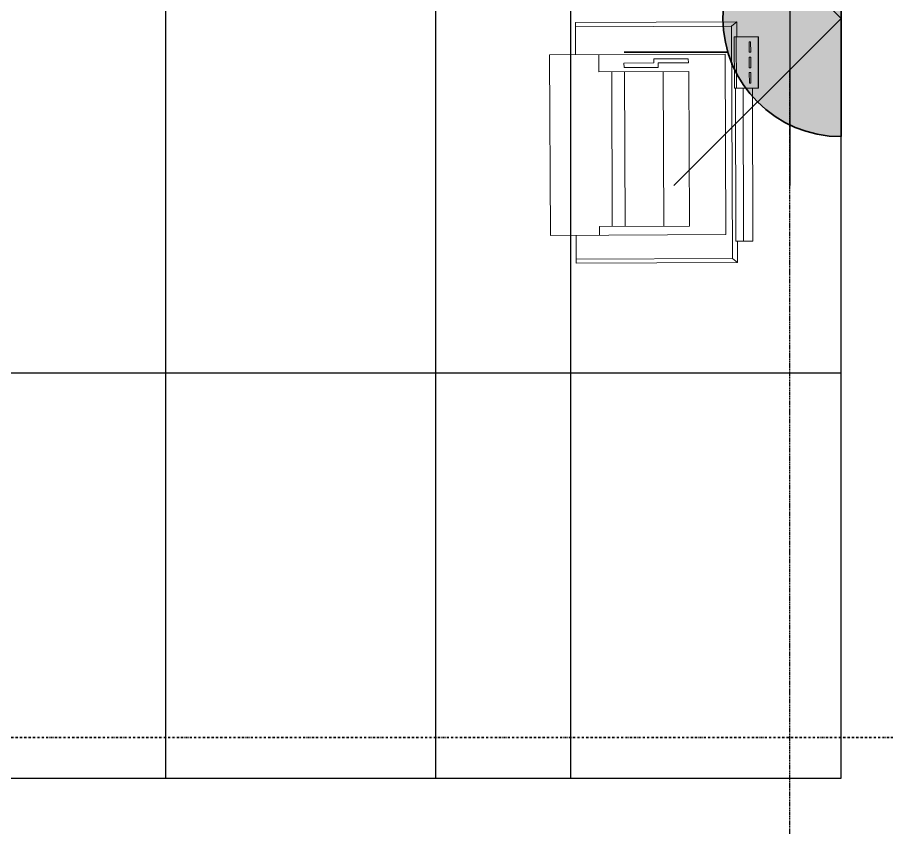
# Model space of a CAD drawing. Extents: x -178977 to 231842, y -29287 to 19916.
# Drawn here: x 38156 to 39443, y 5462 to 6661 of the extents above; entities that cross this region are included whole.
import ezdxf
from ezdxf.enums import TextEntityAlignment as Align

# ---------------------------------------------------------------- set-up
doc = ezdxf.new("R2010")
doc.units = 0
doc.header["$LTSCALE"] = 0.25
doc.linetypes.add('DASHDOT', pattern=[25.4, 12.7, -6.35, 0, -6.35])
doc.linetypes.add('HIDDEN', pattern=[9.525, 6.35, -3.175])
doc.layers.add('01-First Floor-FUR$0$FALSE CEILING', color=251, linetype='Continuous')
for name, color, linetype, lineweight in [('01-First Floor-FUR$0$LOADING', 253, 'Continuous', 5), ('01-First Floor-FUR$0$Walls', 251, 'Continuous', 5), ('E-LITE-CLNG-CNDT', 6, 'DASHDOT', 35), ('E-LITE-EXIT-NUMB', 6, 'Continuous', 25), ('E-POWR-CLNG-CNDT', 6, 'DASHDOT', 35), ('E-POWR-FLOR-CNDT', 6, 'HIDDEN', 25), ('E-POWR-WALL @ 100', 4, 'Continuous', 35)]:
    doc.layers.add(name, color=color, linetype=linetype, lineweight=lineweight)
doc.styles.add('DC_SIMPLEX', font='SIMPLEX.shx', dxfattribs={"width": 0.7})

# ---------------------------------------------------------------- blocks, each defined once
blk = doc.blocks.new('01-First Floor-FUR$0$ITPPLT2C-P')
at = {"color": 0}
for p, q in [((0.0229, 0.0318), (0.2618, 0.0318)), ((0.0304, 0.0256), (0.0229, 0.0318)), ((0.0229, 0), (0.0229, 0.0318)), ((0.2618, -0.0096), (0.2618, 0.0318)), ((0.0304, -0.3182), (0.0304, 0.0256)), ((0.0304, 0.0256), (0.2618, 0.0256)), ((0, 0), (0, -0.2262)), ((0.0252, 0), (0, 0)), ((0.0139, 0), (0.0139, -0.2262)), ((0.0252, 0), (0.0139, 0)), ((0.0252, -0.2262), (0.0252, 0)), ((0.0401, -0.2769), (0.0401, -0.0096)), ((0.3, -0.0096), (0.0401, -0.0096)), ((0.2274, -0.0222), (0.2274, -0.0096)), ((0.3, -0.2769), (0.3, -0.0096)), ((0.0939, -0.2515), (0.0939, -0.0222)), ((0.0939, -0.0222), (0.2274, -0.0222)), ((0.1321, -0.2515), (0.1321, -0.0222)), ((0.1894, -0.2515), (0.1894, -0.0222)), ((0.2082, -0.2515), (0.2082, -0.0222)), ((-0.0091, -0.2262), (0.0267, -0.2262)), ((-0.0091, -0.3023), (-0.0091, -0.2262)), ((-0.0087, -0.2262), (0.0236, -0.2262)), ((-0.0087, -0.3023), (-0.0087, -0.2262)), ((0, -0.2262), (0.0252, -0.2262)), ((0.0139, -0.2262), (0.0252, -0.2262)), ((0.0236, -0.2262), (0.0236, -0.3023)), ((0.0267, -0.2262), (0.0267, -0.3023)), ((0.0023, -0.2495), (0.0023, -0.2334)), ((0.0023, -0.2334), (0.0045, -0.2334)), ((0.0045, -0.2334), (0.0045, -0.2495)), ((0.0045, -0.2495), (0.0023, -0.2495)), ((0.0023, -0.2721), (0.0023, -0.2562)), ((0.0023, -0.2562), (0.0045, -0.2562)), ((0.0045, -0.2562), (0.0045, -0.2721)), ((0.2274, -0.2515), (0.0939, -0.2515)), ((0.2274, -0.2769), (0.2274, -0.2515)), ((0.0947, -0.2701), (0.0947, -0.2641)), ((0.0947, -0.2641), (0.1395, -0.2641)), ((0.1457, -0.2701), (0.0947, -0.2701)), ((0.1395, -0.2575), (0.19, -0.2575)), ((0.1395, -0.2641), (0.1395, -0.2575)), ((0.19, -0.2641), (0.1457, -0.2641)), ((0.1457, -0.2641), (0.1457, -0.2701)), ((0.19, -0.2575), (0.19, -0.2641)), ((0.0045, -0.2721), (0.0023, -0.2721)), ((0.0023, -0.295), (0.0023, -0.2793)), ((0.0023, -0.2793), (0.0045, -0.2793)), ((0.0045, -0.2793), (0.0045, -0.295)), ((0.3, -0.2769), (0.0401, -0.2769)), ((0.2618, -0.2769), (0.2618, -0.3246)), ((0.0045, -0.295), (0.0023, -0.295)), ((0.0267, -0.3023), (-0.0091, -0.3023)), ((0.0236, -0.3023), (-0.0087, -0.3023)), ((0.0229, -0.3246), (0.0229, -0.3023)), ((0.0304, -0.3182), (0.0229, -0.3246)), ((0.0304, -0.3182), (0.2618, -0.3182)), ((0.0229, -0.3246), (0.2618, -0.3246))]:
    blk.add_line(p, q, dxfattribs=at)
blk = doc.blocks.new('01-First Floor-FUR')
at = {"layer": '01-First Floor-FUR$0$FALSE CEILING', "linetype": 'Continuous'}
for p, q in [((38376, 5535), (38376, 8610)), ((38976, 5535), (38976, 8610)), ((35376, 6135), (39376, 6135))]:
    blk.add_line(p, q, dxfattribs=at)
at = {"layer": '01-First Floor-FUR$0$FALSE CEILING'}
for p, q in [((39376, 5535, -0.1), (39376, 8610, -0.1)), ((38776, 5535, -0.1), (38776, 8010, -0.1))]:
    blk.add_line(p, q, dxfattribs=at)
blk.add_lwpolyline([(39376, 8610), (35376, 8610), (35376, 5535), (39376, 5535)], close=True, dxfattribs=at)
at = {"layer": '01-First Floor-FUR$0$LOADING'}
for p, q in [((39376, 5535, -0.1), (39376, 8610, -0.1)), ((38776, 5535, -0.1), (38776, 8010, -0.1))]:
    blk.add_line(p, q, dxfattribs=at)
at = {"layer": '01-First Floor-FUR$0$Walls'}
for q in [(39376, 8610), (35376, 5535)]:
    blk.add_line((39376, 5535), q, dxfattribs=at)
at = {"layer": '01-First Floor-FUR$0$LOADING', "extrusion": (-1.23702e-08, 3.1951e-06, -1), "xscale": -1000.000000000004, "yscale": 1000.000000000008, "zscale": 1000.000000000007, "rotation": 179.7781739466546}
blk.add_blockref('01-First Floor-FUR$0$ITPPLT2C-P', (-39245.5, 6330, 0.1), dxfattribs=at)
blk = doc.blocks.new('*U77')
h = blk.add_hatch(color=253)
edge = h.paths.add_edge_path()
edge.add_line((-1.75, 0), (1.75, 0))
edge.add_arc((0, 0), 1.75, 180, 360, ccw=False)
for p, q in [((-0.5, -1.677), (-0.5, -3.211)), ((0.5, -1.677), (0.5, -3.211))]:
    blk.add_line(p, q)
blk.add_lwpolyline([(-1.75, 0, 1), (1.75, 0)], format="xyb", close=True)
at = {"layer": 'Defpoints'}
for p, q in [((-2.475, -2.475), (0, 0)), ((2.475, -2.475), (0, 0)), ((2.475, -0.758), (-2.475, -0.758))]:
    blk.add_line(p, q, dxfattribs=at)
at = {"layer": 'E-LITE-EXIT-NUMB', "style": 'DC_SIMPLEX', "width": 0.7, "flags": 8}
blk.add_attdef('TYPE', text='', height=2, rotation=360, dxfattribs=at).set_placement((-2.682, 5.238), align=Align.RIGHT)
blk.add_attdef('CIRCUIT', (2.682, 5.238), '', height=2, rotation=360, dxfattribs=at)

msp = doc.modelspace()

# ---------------------------------------------------------------- linework, layer by layer
at = {"layer": 'E-POWR-CLNG-CNDT'}
msp.add_lwpolyline([(40432.3, 5477.6), (40265.1, 5477.6, -0.179343), (40216.2, 5495.8), (40121.2, 5577.3, 0.179343), (40072.4, 5595.5), (34826, 5595.5)], format="xyb", dxfattribs=at)
at = {"layer": 'E-POWR-FLOR-CNDT'}
msp.add_lwpolyline([(39600.4, 2483.7), (39481, 2603.2), (39400.2, 2603.2, -0.414214), (39300.2, 2703.2), (39300.2, 6583.7)], format="xyb", dxfattribs=at)

# ---------------------------------------------------------------- block references
at = {"layer": 'E-LITE-CLNG-CNDT'}
msp.add_blockref('01-First Floor-FUR', (0, 0), dxfattribs=at)
at = {"layer": 'E-POWR-WALL @ 100', "xscale": -100, "yscale": 100, "zscale": 100, "rotation": 270}
msp.add_blockref('*U77', (39376, 6659.5, -0.1), dxfattribs=at)

doc.saveas('drawing.dxf')
